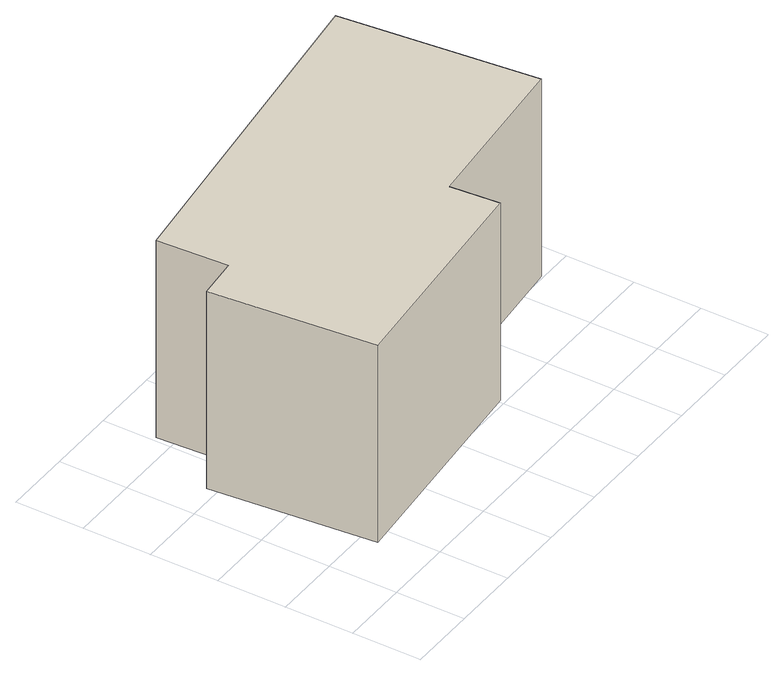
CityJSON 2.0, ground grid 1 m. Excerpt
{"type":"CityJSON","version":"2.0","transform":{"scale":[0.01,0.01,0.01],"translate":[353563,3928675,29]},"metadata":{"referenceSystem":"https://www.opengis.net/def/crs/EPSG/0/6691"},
"CityObjects":{
"building1":{"type":"Building","attributes":{"measuredHeight":3.3,"BuildingIDAttribute.prefecture":"14","BuildingIDAttribute.city":"14153","BuildingDetailAttribute.surveyYear":2015,"BuildingRiverFloodingRiskAttribute.description":"1","BuildingRiverFloodingRiskAttribute.rankOrg":"2","BuildingRiverFloodingRiskAttribute.depth":1.52,"BuildingRiverFloodingRiskAttribute.adminType":"2","BuildingRiverFloodingRiskAttribute.scale":"2","BuildingRiverFloodingRiskAttribute.duration":6},"geometry":[{"type":"Solid","lod":"1","boundaries":[[[[0,1,2,3,4,5,6,7]],[[6,8,9,7]],[[5,10,8,6]],[[4,11,10,5]],[[3,12,11,4]],[[2,13,12,3]],[[1,14,13,2]],[[0,15,14,1]],[[7,9,15,0]],[[8,10,11,12,13,14,15,9]]]]}]}
},
"vertices":[
[113,322,4],[107,426,4],[619,490,4],[648,203,4],[399,179,4],[405,107,4],[75,76,4],[53,316,4],[75,76,312],[53,316,312],[405,107,312],[399,179,312],[648,203,312],[619,490,312],[107,426,312],[113,322,312]
]}
